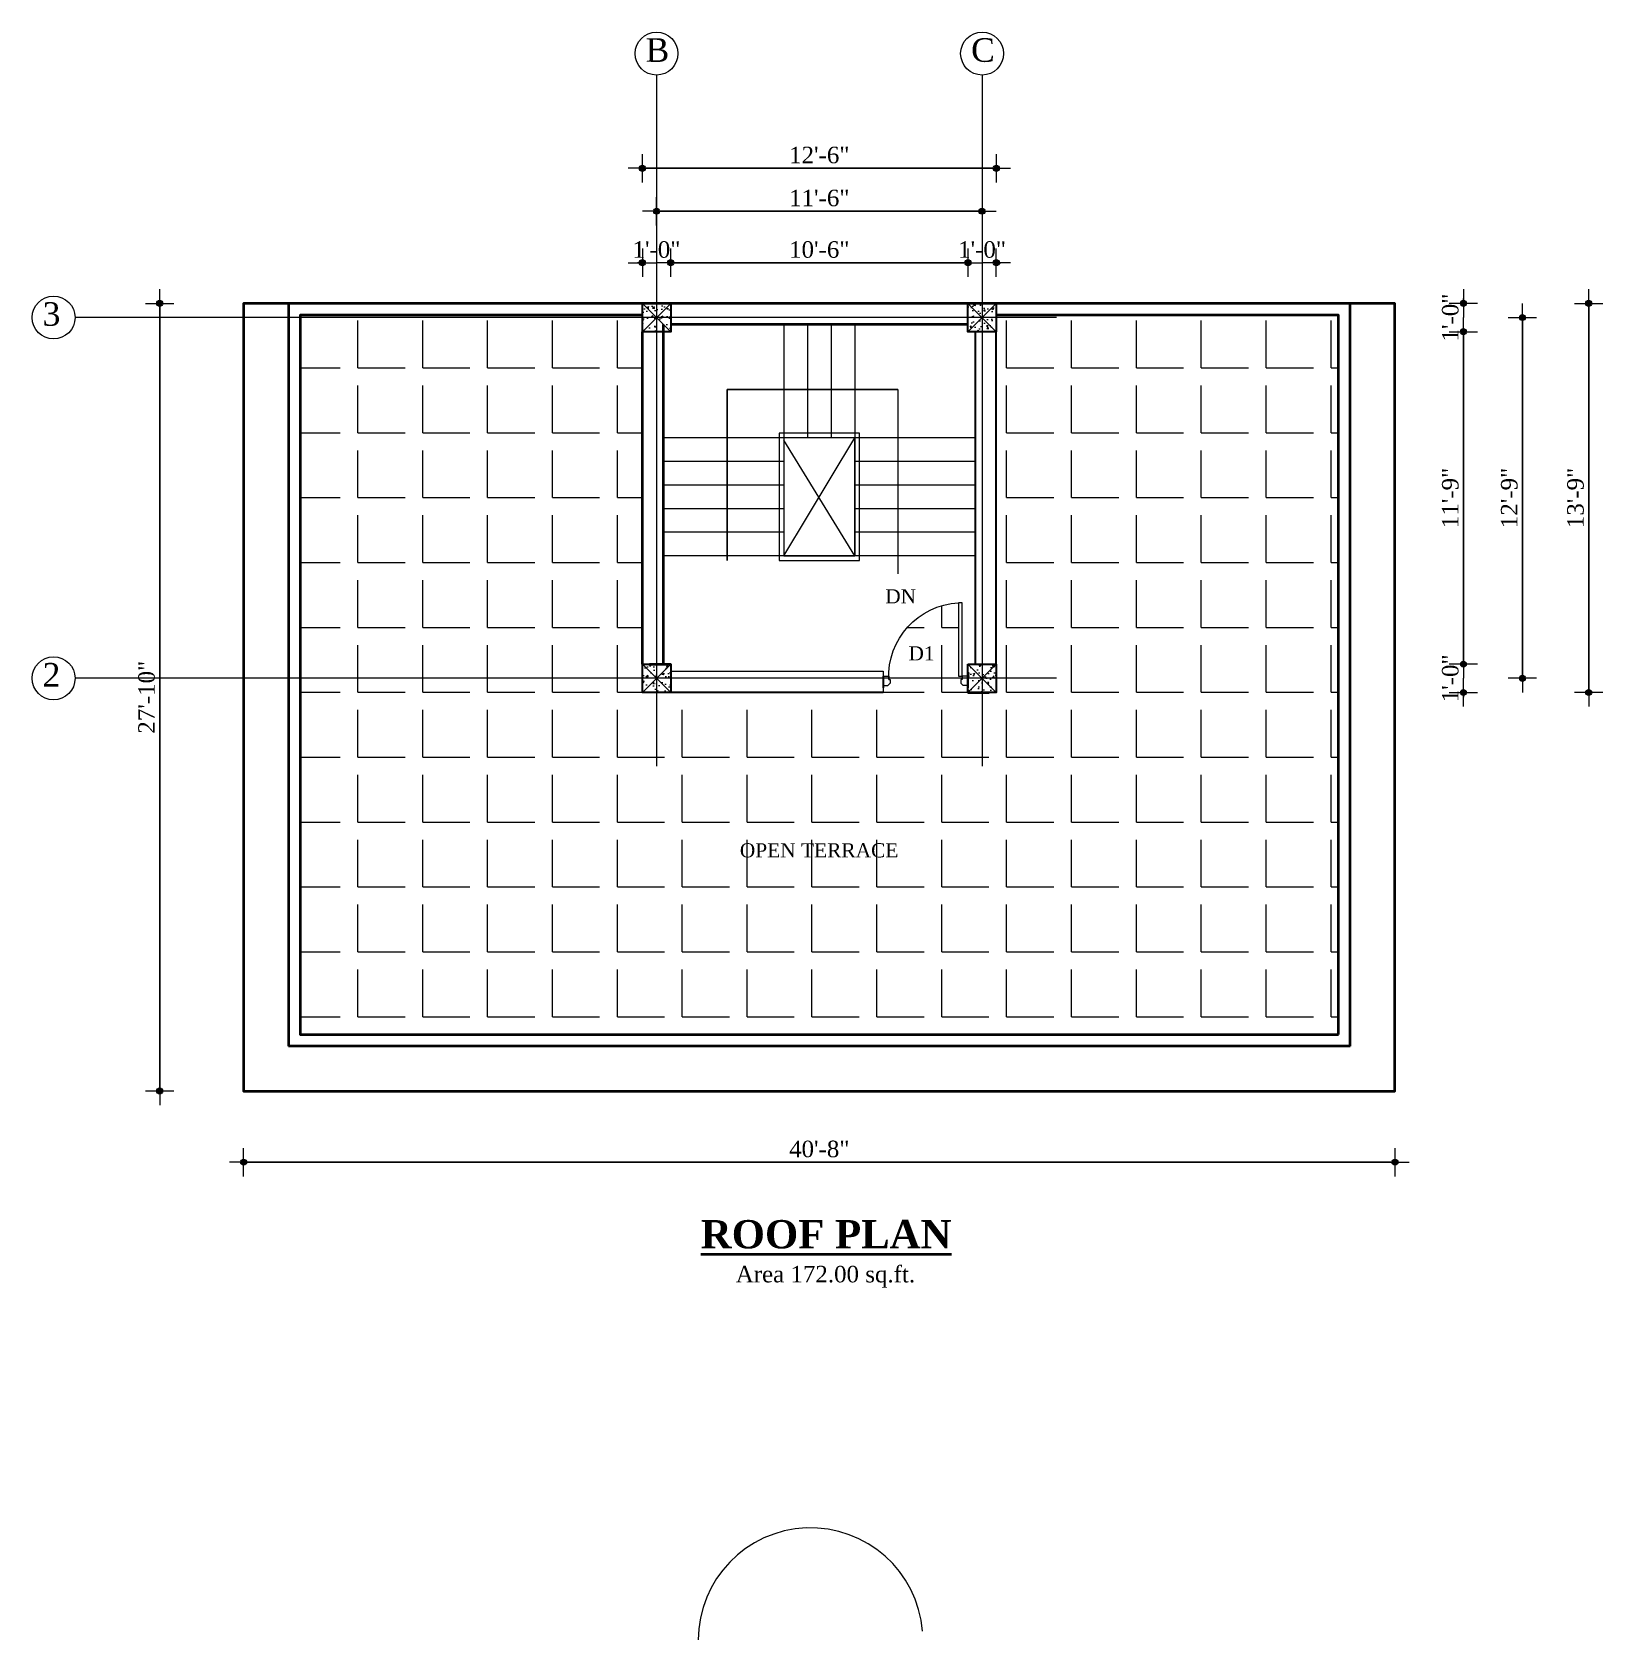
# Model space of a CAD drawing. Header units: inches. Extents: x 897 to 49934, y -34925 to -18564.
# Drawn here: x 2497 to 3162, y -22501 to -21820 of the extents above; entities that cross this region are included whole.
import ezdxf

# ---------------------------------------------------------------- set-up
doc = ezdxf.new("R2010")
doc.units = ezdxf.units.IN
doc.header["$LTSCALE"] = 35
doc.header["$MEASUREMENT"] = 0
doc.header["$PDMODE"] = 34
for name, color, linetype, lineweight in [('HACTH', 8, 'Continuous', 13), ('SES- Door&Window', 21, 'Continuous', 15), ('SES-DIMENSION', 142, 'Continuous', 13), ('SES-HACTH', 8, 'Continuous', 13), ('SES-Leader', 2, 'Continuous', 15), ('SES-REBARS', 1, 'Continuous', 40), ('SES-Set Back Line', 2, 'Continuous', 15), ('SES-Staircase', 134, 'Continuous', 13), ('SES-TEXT', 3, 'Continuous', 20), ('SES-TitleText', 7, 'Continuous', 40), ('SES-Wall Plan', 6, 'Continuous', 30), ('STAIR', 114, 'Continuous', 18)]:
    doc.layers.add(name, color=color, linetype=linetype, lineweight=lineweight)
doc.styles.add('7 INCH', font='times.ttf', dxfattribs={"height": 7})
doc.styles.add('SES-ARAIL', font='times.ttf', dxfattribs={"height": 6})
doc.styles.add('SES-Title Text', font='times.ttf', dxfattribs={"height": 10})
doc.dimstyles.new('7 INCH', dxfattribs={"dimscale": 0, "dimtxt": 7, "dimasz": 1, "dimexe": 2, "dimexo": 9, "dimgap": 2, "dimtad": 1, "dimdec": 0, "dimzin": 3, "dimdsep": 46, "dimlunit": 4, "dimtxsty": '7 INCH', "dimblk": 'DIM', "dimcen": 3, "dimdle": 3, "dimse1": 1, "dimse2": 1, "dimclrd": 256, "dimclre": 256, "dimclrt": 7, "dimadec": 1, "dimazin": 2, "dimtfac": 1, "dimtdec": 0, "dimtix": 1, "dimtofl": 0, "dimtmove": 2, "dimatfit": 3, "dimldrblk": 'ARW', "dimfxl": 2, "dimfrac": 2, "dimtolj": 2, "dimtzin": 0, "dimarcsym": 0})

# ---------------------------------------------------------------- blocks, each defined once
blk = doc.blocks.new('c11')
at = {"layer": 'SES-HACTH', "linetype": 'ByBlock'}
h = blk.add_hatch(dxfattribs=at)
h.set_pattern_fill('AR-CONC', color=256)
h.set_pattern_definition([(50, (-20422.33, 19414.4167), (7.1726018, -0.6275213), [0.75, -8.25]), (355, (-20422.33, 19414.417), (-1.3875133, 7.5219213), [0.6, -6.6]), (100.451444, (-20421.732, 19414.3644), (5.7850885, 6.8943999), [0.637402, -7.0114211]), (46.1842, (-20422.33, 19416.417), (10.6724133, -1.6551928), [1.125, -12.375]), (96.635635, (-20421.441, 19416.279), (9.3466195, 9.741186), [0.9561034, -10.5171376]), (351.184164, (-20422.33, 19416.417), (9.3466195, 9.741186), [0.9, -9.9]), (21, (-20421.33, 19415.9167), (5.9690705, -4.0261889), [0.75, -8.25]), (326, (-20421.33, 19415.917), (2.4331533, 7.2515005), [0.6, -6.6]), (71.451445, (-20420.8325, 19415.581), (8.4022238, 3.2253115), [0.6374019, -7.0114211]), (37.5, (-20422.33, 19414.4167), (0.12159855, 3.32893854), [0, -6.52, 0, -6.7, 0, -6.625]), (7.5, (-20422.33, 19414.4167), (2.63069537, 3.9441171), [0, -3.82, 0, -6.37, 0, -2.525]), (327.5, (-20424.56, 19414.4167), (5.33822436, -0.22554872), [0, -2.5, 0, -7.8, 0, -10.35]), (317.5, (-20425.56, 19414.4167), (5.8318617, 1.0010498), [0, -3.25, 0, -5.18, 0, -7.35])])
h.paths.add_polyline_path([(-6, 6), (-6, -6), (6, -6), (6, 6)])
for p, q in [((-6, 6), (6, -6)), ((6, 6), (-6, -6))]:
    blk.add_line(p, q, dxfattribs=at)
at = {"layer": 'SES-Wall Plan', "linetype": 'ByBlock'}
blk.add_lwpolyline([(-6, 6), (6, 6), (6, -6), (-6, -6)], close=True, dxfattribs=at)
blk = doc.blocks.new('DIM')
at = {"layer": 'SES-DIMENSION'}
h = blk.add_hatch(color=256, dxfattribs=at)
h.paths.add_polyline_path([(0, 1.28), (0, 0), (1.28, 0, 0.414214)])
h.paths.add_polyline_path([(1.28, 0), (0, 0), (0, -1.28, 0.414214)])
h.paths.add_polyline_path([(0, 0), (-1.28, 0, 0.414214), (0, -1.28)])
h.paths.add_polyline_path([(0, 1.28, 0.414214), (-1.28, 0), (0, 0)])
for p, q in [((0, 6), (0, -6)), ((-6, 0), (6, 0))]:
    blk.add_line(p, q, dxfattribs=at)
blk.add_circle((0, 0), 1.28, dxfattribs=at)
blk = doc.blocks.new('3ls')
at = {"layer": 'SES- Door&Window'}
for p, q in [((-36, -2.5), (-34, -2.5)), ((-36, -6.5), (-33.5, -6.5)), ((-34, -2.5), (-33, -3.5)), ((-33.5, -6.5), (-33.5, -5)), ((-33.5, -5), (-33, -5)), ((-33, -5), (-33, -3.5)), ((-2, -2.5), (-3, -3.5)), ((-3, -5), (-3, -3.5)), ((-2.5, -5), (-3, -5)), ((-2.5, -6.5), (-2.5, -5)), ((0, -6.5), (-2.5, -6.5)), ((0, -2.5), (-2, -2.5))]:
    blk.add_line(p, q, dxfattribs=at)
blk.add_lwpolyline([(-2.5, -6.5), (-2.5, -37.5), (-4, -37.5), (-4, -6.5)], close=True, dxfattribs=at)
blk.add_arc((-2.5, -6.5), 31.04, 177.22978, 267.22978, dxfattribs=at)
at = {"layer": 'SES-Wall Plan', "color": 6, "ltscale": 2}
for p, q in [((-36, -6.5), (-36, -1.5)), ((0, -6.5), (0, -1.5))]:
    blk.add_line(p, q, dxfattribs=at)
blk = doc.blocks.new('*D1382')
at = {"layer": 'Defpoints', "color": 0, "transparency": 16777216}
for p in [(2767.34, -21917.23), (2755.34, -21934.44), (2767.34, -21934.44)]:
    blk.add_point(p, dxfattribs=at)
at = {"layer": 'SES-DIMENSION', "lineweight": -2, "transparency": 16777216}
for p, q in [((2754.34, -21917.23), (2753.34, -21917.23)), ((2768.34, -21917.23), (2769.34, -21917.23))]:
    blk.add_line(p, q, dxfattribs=at)
blk.add_blockref('DIM', (2755.34, -21917.23), dxfattribs=at)
at = {"layer": 'SES-DIMENSION', "lineweight": -2, "transparency": 16777216, "rotation": 180}
blk.add_blockref('DIM', (2767.34, -21917.23), dxfattribs=at)
at = {"layer": 'SES-DIMENSION', "color": 7, "transparency": 16777216, "insert": (2761.34, -21911.66), "char_height": 7, "attachment_point": 5, "style": '7 INCH'}
blk.add_mtext('\\A2;1\'-0"', dxfattribs=at)
blk = doc.blocks.new('ARW')
at = {"layer": 'SES-DIMENSION'}
blk.add_lwpolyline([(10, 0, 0, 6, 0), (0, 0, 0, 0, 0), (10, 0, 0, 0, 0)], format="xyseb", dxfattribs=at)
blk = doc.blocks.new('*D1371')
at = {"layer": 'Defpoints', "color": 0, "transparency": 16777216}
for p in [(2893.34, -21917.23), (2767.34, -21934.44), (2893.34, -21934.44)]:
    blk.add_point(p, dxfattribs=at)
at = {"layer": 'SES-DIMENSION', "lineweight": -2, "transparency": 16777216}
blk.add_line((2768.34, -21917.23), (2892.34, -21917.23), dxfattribs=at)
at = {"layer": 'SES-DIMENSION', "lineweight": -2, "transparency": 16777216, "rotation": 180}
blk.add_blockref('DIM', (2767.34, -21917.23), dxfattribs=at)
at = {"layer": 'SES-DIMENSION', "lineweight": -2, "transparency": 16777216}
blk.add_blockref('DIM', (2893.34, -21917.23), dxfattribs=at)
at = {"layer": 'SES-DIMENSION', "color": 7, "transparency": 16777216, "insert": (2830.34, -21911.66), "char_height": 7, "attachment_point": 5, "style": '7 INCH'}
blk.add_mtext('\\A2;10\'-6"', dxfattribs=at)
blk = doc.blocks.new('*D1372')
at = {"layer": 'Defpoints', "color": 0, "transparency": 16777216}
for p in [(2905.34, -21917.23), (2893.34, -21934.44), (2905.34, -21934.44)]:
    blk.add_point(p, dxfattribs=at)
at = {"layer": 'SES-DIMENSION', "lineweight": -2, "transparency": 16777216}
for p, q in [((2892.34, -21917.23), (2891.34, -21917.23)), ((2906.34, -21917.23), (2907.34, -21917.23))]:
    blk.add_line(p, q, dxfattribs=at)
blk.add_blockref('DIM', (2893.34, -21917.23), dxfattribs=at)
at = {"layer": 'SES-DIMENSION', "lineweight": -2, "transparency": 16777216, "rotation": 180}
blk.add_blockref('DIM', (2905.34, -21917.23), dxfattribs=at)
at = {"layer": 'SES-DIMENSION', "color": 7, "transparency": 16777216, "insert": (2899.34, -21911.66), "char_height": 7, "attachment_point": 5, "style": '7 INCH'}
blk.add_mtext('\\A2;1\'-0"', dxfattribs=at)
blk = doc.blocks.new('*D1373')
at = {"layer": 'Defpoints', "color": 0, "transparency": 16777216}
for p in [(2899.34, -21895.38), (2761.34, -21934.44), (2899.34, -21934.44)]:
    blk.add_point(p, dxfattribs=at)
at = {"layer": 'SES-DIMENSION', "lineweight": -2, "transparency": 16777216}
blk.add_line((2762.34, -21895.38), (2898.34, -21895.38), dxfattribs=at)
at = {"layer": 'SES-DIMENSION', "lineweight": -2, "transparency": 16777216, "rotation": 180}
blk.add_blockref('DIM', (2761.34, -21895.38), dxfattribs=at)
at = {"layer": 'SES-DIMENSION', "lineweight": -2, "transparency": 16777216}
blk.add_blockref('DIM', (2899.34, -21895.38), dxfattribs=at)
at = {"layer": 'SES-DIMENSION', "color": 7, "transparency": 16777216, "insert": (2830.34, -21889.82), "char_height": 7, "attachment_point": 5, "style": '7 INCH'}
blk.add_mtext('\\A2;11\'-6"', dxfattribs=at)
blk = doc.blocks.new('*D1374')
at = {"layer": 'Defpoints', "color": 0, "transparency": 16777216}
for p in [(2905.34, -21877.17), (2755.34, -21934.44), (2905.34, -21934.44)]:
    blk.add_point(p, dxfattribs=at)
at = {"layer": 'SES-DIMENSION', "lineweight": -2, "transparency": 16777216}
blk.add_line((2756.34, -21877.17), (2904.34, -21877.17), dxfattribs=at)
at = {"layer": 'SES-DIMENSION', "lineweight": -2, "transparency": 16777216, "rotation": 180}
blk.add_blockref('DIM', (2755.34, -21877.17), dxfattribs=at)
at = {"layer": 'SES-DIMENSION', "lineweight": -2, "transparency": 16777216}
blk.add_blockref('DIM', (2905.34, -21877.17), dxfattribs=at)
at = {"layer": 'SES-DIMENSION', "color": 7, "transparency": 16777216, "insert": (2830.34, -21871.61), "char_height": 7, "attachment_point": 5, "style": '7 INCH'}
blk.add_mtext('\\A2;12\'-6"', dxfattribs=at)
blk = doc.blocks.new('*D1375')
at = {"layer": 'Defpoints', "color": 0, "transparency": 16777216}
for p in [(2905.34, -21934.44), (2905.34, -21946.44), (3103.38, -21946.44)]:
    blk.add_point(p, dxfattribs=at)
at = {"layer": 'SES-DIMENSION', "lineweight": -2, "transparency": 16777216}
for p, q in [((3103.38, -21933.44), (3103.38, -21932.44)), ((3103.38, -21947.44), (3103.38, -21948.44))]:
    blk.add_line(p, q, dxfattribs=at)
for p, rotation in [((3103.38, -21934.44), 270), ((3103.38, -21946.44), 90)]:
    blk.add_blockref('DIM', p, dxfattribs=dict(at, rotation=rotation))
at = {"layer": 'SES-DIMENSION', "color": 7, "transparency": 16777216, "insert": (3097.82, -21940.44), "char_height": 7, "attachment_point": 5, "rotation": 90, "style": '7 INCH'}
blk.add_mtext('\\A2;1\'-0"', dxfattribs=at)
blk = doc.blocks.new('*D1376')
at = {"layer": 'Defpoints', "color": 0, "transparency": 16777216}
for p in [(2905.34, -21946.44), (2902.34, -22087.33), (3103.38, -22087.33)]:
    blk.add_point(p, dxfattribs=at)
at = {"layer": 'SES-DIMENSION', "lineweight": -2, "transparency": 16777216}
blk.add_line((3103.38, -21947.44), (3103.38, -22086.33), dxfattribs=at)
for p, rotation in [((3103.38, -21946.44), 90), ((3103.38, -22087.33), 270)]:
    blk.add_blockref('DIM', p, dxfattribs=dict(at, rotation=rotation))
at = {"layer": 'SES-DIMENSION', "color": 7, "transparency": 16777216, "insert": (3097.81, -22016.89), "char_height": 7, "attachment_point": 5, "rotation": 90, "style": '7 INCH'}
blk.add_mtext('\\A2;11\'-9"', dxfattribs=at)
blk = doc.blocks.new('*D1377')
at = {"layer": 'Defpoints', "color": 0, "transparency": 16777216}
for p in [(2902.34, -22087.33), (2902.34, -22099.33), (3103.38, -22099.33)]:
    blk.add_point(p, dxfattribs=at)
at = {"layer": 'SES-DIMENSION', "lineweight": -2, "transparency": 16777216}
for p, q in [((3103.38, -22086.33), (3103.38, -22085.33)), ((3103.38, -22100.33), (3103.38, -22101.33))]:
    blk.add_line(p, q, dxfattribs=at)
for p, rotation in [((3103.38, -22087.33), 270), ((3103.38, -22099.33), 90)]:
    blk.add_blockref('DIM', p, dxfattribs=dict(at, rotation=rotation))
at = {"layer": 'SES-DIMENSION', "color": 7, "transparency": 16777216, "insert": (3097.82, -22093.33), "char_height": 7, "attachment_point": 5, "rotation": 90, "style": '7 INCH'}
blk.add_mtext('\\A2;1\'-0"', dxfattribs=at)
blk = doc.blocks.new('*D1378')
at = {"layer": 'Defpoints', "color": 0, "transparency": 16777216}
for p in [(2905.34, -21940.44), (2905.34, -22093.33), (3128.38, -22093.33)]:
    blk.add_point(p, dxfattribs=at)
at = {"layer": 'SES-DIMENSION', "lineweight": -2, "transparency": 16777216}
blk.add_line((3128.38, -21941.44), (3128.38, -22092.33), dxfattribs=at)
for p, rotation in [((3128.38, -21940.44), 90), ((3128.38, -22093.33), 270)]:
    blk.add_blockref('DIM', p, dxfattribs=dict(at, rotation=rotation))
at = {"layer": 'SES-DIMENSION', "color": 7, "transparency": 16777216, "insert": (3122.81, -22016.89), "char_height": 7, "attachment_point": 5, "rotation": 90, "style": '7 INCH'}
blk.add_mtext('\\A2;12\'-9"', dxfattribs=at)
blk = doc.blocks.new('*D1379')
at = {"layer": 'Defpoints', "color": 0, "transparency": 16777216}
for p in [(2905.34, -21934.44), (2905.34, -22099.33), (3156.45, -22099.33)]:
    blk.add_point(p, dxfattribs=at)
at = {"layer": 'SES-DIMENSION', "lineweight": -2, "transparency": 16777216}
blk.add_line((3156.45, -21935.44), (3156.45, -22098.33), dxfattribs=at)
for p, rotation in [((3156.45, -21934.44), 90), ((3156.45, -22099.33), 270)]:
    blk.add_blockref('DIM', p, dxfattribs=dict(at, rotation=rotation))
at = {"layer": 'SES-DIMENSION', "color": 7, "transparency": 16777216, "insert": (3150.88, -22016.89), "char_height": 7, "attachment_point": 5, "rotation": 90, "style": '7 INCH'}
blk.add_mtext('\\A2;13\'-9"', dxfattribs=at)
blk = doc.blocks.new('*D1380')
at = {"layer": 'Defpoints', "color": 0, "transparency": 16777216}
for p in [(2586.34, -21934.44), (2550.79, -22268.22), (2586.34, -22268.22)]:
    blk.add_point(p, dxfattribs=at)
at = {"layer": 'SES-DIMENSION', "lineweight": -2, "transparency": 16777216}
blk.add_line((2550.79, -21935.44), (2550.79, -22267.22), dxfattribs=at)
for p, rotation in [((2550.79, -21934.44), 90), ((2550.79, -22268.22), 270)]:
    blk.add_blockref('DIM', p, dxfattribs=dict(at, rotation=rotation))
at = {"layer": 'SES-DIMENSION', "color": 7, "transparency": 16777216, "insert": (2545.22, -22101.33), "char_height": 7, "attachment_point": 5, "rotation": 90, "style": '7 INCH'}
blk.add_mtext('\\A2;27\'-10"', dxfattribs=at)
blk = doc.blocks.new('*D1381')
at = {"layer": 'Defpoints', "color": 0, "transparency": 16777216}
for p in [(2586.34, -22268.22), (3074.34, -22268.22), (3074.34, -22298.38)]:
    blk.add_point(p, dxfattribs=at)
at = {"layer": 'SES-DIMENSION', "lineweight": -2, "transparency": 16777216}
blk.add_line((2587.34, -22298.38), (3073.34, -22298.38), dxfattribs=at)
at = {"layer": 'SES-DIMENSION', "lineweight": -2, "transparency": 16777216, "rotation": 180}
blk.add_blockref('DIM', (2586.34, -22298.38), dxfattribs=at)
at = {"layer": 'SES-DIMENSION', "lineweight": -2, "transparency": 16777216}
blk.add_blockref('DIM', (3074.34, -22298.38), dxfattribs=at)
at = {"layer": 'SES-DIMENSION', "color": 7, "transparency": 16777216, "insert": (2830.34, -22292.82), "char_height": 7, "attachment_point": 5, "style": '7 INCH'}
blk.add_mtext('\\A2;40\'-8"', dxfattribs=at)

msp = doc.modelspace()

# ---------------------------------------------------------------- hatches: boundary and pattern name
at = {"layer": 'HACTH', "transparency": 33554483}
h = msp.add_hatch(dxfattribs=at)
h.set_pattern_fill('ANGLE', color=256, scale=100)
h.set_pattern_definition([(0, (-14855.277, 753.253), (0, 27.5), [20, -7.5]), (90, (-14855.277, 753.253), (-27.5, 2e-15), [20, -7.5])])
h.paths.add_polyline_path([(3050.34, -21939.44), (2905.34, -21939.44), (2905.34, -21946.44), (2905.34, -22087.33), (2905.34, -22099.33), (2893.34, -22099.33), (2893.34, -22096.38), (2891.34, -22096.38), (2890.34, -22095.38), (2890.34, -22093.88), (2890.84, -22092.38), (2889.34, -22092.38), (2889.34, -22061.38, 0.400122), (2859.81, -22092.38), (2859.84, -22092.38), (2859.84, -22093.88), (2860.34, -22093.88), (2860.34, -22095.38), (2859.34, -22096.38), (2857.34, -22096.38), (2857.34, -22097.38), (2857.34, -22099.33), (2767.34, -22099.33), (2758.34, -22099.33), (2755.34, -22099.33), (2755.34, -22087.33), (2755.34, -21946.44), (2755.34, -21939.44), (2610.34, -21939.44), (2610.34, -22244.22), (2767.34, -22244.22), (3050.34, -22244.22)])
h.paths.add_polyline_path([(2795.11, -22170.87), (2863.89, -22170.87), (2863.89, -22161.67), (2795.11, -22161.67)], flags=24)
h.paths.add_polyline_path([(2867.95, -22089.19), (2881.77, -22089.19), (2881.77, -22076.37), (2867.95, -22076.37)], flags=24)

# ---------------------------------------------------------------- linework, layer by layer
at = {"layer": 'SES-DIMENSION'}
for p, q in [((2893.34, -22087.33), (2893.34, -22099.33)), ((2857.34, -22090.33), (2857.34, -22099.33))]:
    msp.add_line(p, q, dxfattribs=at)
at = {"layer": 'SES-DIMENSION', "linetype": 'ByBlock'}
msp.add_lwpolyline([(2863.69, -21970.95), (2863.69, -22049.1)], dxfattribs=at)
at = {"layer": 'SES-DIMENSION'}
for points in [[(2767.34, -22090.33), (2857.34, -22090.33)], [(2767.34, -22099.33), (2857.34, -22099.33)]]:
    msp.add_lwpolyline(points, dxfattribs=at)
for centre in [(2761.34, -21828.6), (2899.34, -21828.6), (2505.79, -21940.44), (2505.79, -22093.33)]:
    msp.add_circle(centre, 9.09, dxfattribs=at)
at = {"layer": 'SES-REBARS', "color": 6, "linetype": 'ByBlock'}
for p, q in [((2764.34, -22087.33), (2764.34, -21943.44)), ((2755.34, -22087.33), (2755.34, -21946.44)), ((2758.34, -22087.33), (2767.34, -22087.33)), ((2893.34, -22099.33), (2902.34, -22099.33)), ((3055.34, -22249.22), (2605.34, -22249.22))]:
    msp.add_line(p, q, dxfattribs=at)
for points in [[(2767.34, -22268.22), (3074.34, -22268.22), (3074.34, -21934.44), (2586.34, -21934.44), (2586.34, -22268.22), (2767.34, -22268.22)], [(3055.34, -22249.22), (3055.34, -21934.44), (2605.34, -21934.44), (2605.34, -22249.22)], [(2755.34, -21939.44), (2610.34, -21939.44), (2610.34, -22244.22), (3050.34, -22244.22)], [(2893.34, -21943.44), (2767.34, -21943.44)], [(3050.34, -22244.22), (3050.34, -21939.44), (2905.34, -21939.44)]]:
    msp.add_lwpolyline(points, dxfattribs=at)
at = {"layer": 'SES-Set Back Line'}
for p, q in [((2761.34, -21837.69), (2761.34, -22130.58)), ((2899.34, -21837.69), (2899.34, -22130.58)), ((2930.86, -21940.44), (2514.88, -21940.44)), ((2930.86, -22093.33), (2514.88, -22093.33))]:
    msp.add_line(p, q, dxfattribs=at)
at = {"layer": 'SES-Staircase', "linetype": 'ByBlock'}
for p, q in [((2815.34, -21943.44), (2815.34, -22041.44)), ((2825.34, -21943.44), (2825.34, -21991.44)), ((2835.34, -21943.44), (2835.34, -21991.44)), ((2845.34, -21943.44), (2845.34, -22041.44)), ((2896.34, -21991.44), (2764.34, -21991.44)), ((2815.34, -22041.44), (2845.34, -21991.44)), ((2845.34, -22041.44), (2815.34, -21992.44)), ((2815.34, -22001.44), (2764.34, -22001.44)), ((2896.34, -22001.44), (2845.34, -22001.44)), ((2815.34, -22011.44), (2764.34, -22011.44)), ((2896.34, -22011.44), (2845.34, -22011.44)), ((2815.34, -22021.44), (2764.34, -22021.44)), ((2896.34, -22021.44), (2845.34, -22021.44)), ((2815.34, -22031.44), (2764.34, -22031.44)), ((2896.34, -22031.44), (2845.34, -22031.44)), ((2896.34, -22041.44), (2764.34, -22041.44))]:
    msp.add_line(p, q, dxfattribs=at)
for points in [[(2813.34, -22043.44), (2847.34, -22043.44), (2847.34, -21989.44), (2813.34, -21989.44)], [(2815.34, -22041.44), (2845.34, -22041.44), (2845.34, -21991.44), (2815.34, -21991.44)]]:
    msp.add_lwpolyline(points, close=True, dxfattribs=at)
at = {"layer": 'SES-Wall Plan', "linetype": 'ByBlock'}
for p, q in [((2896.34, -21946.44), (2896.34, -22087.33)), ((2905.34, -22087.33), (2905.34, -21946.44)), ((2893.34, -22087.33), (2902.34, -22087.33)), ((2857.34, -22099.33), (2758.34, -22099.33))]:
    msp.add_line(p, q, dxfattribs=at)
at = {"layer": 'STAIR'}
msp.add_arc((2826.63, -22501.01), 47.65, 4.66454, 179.73772, dxfattribs=at)

# ---------------------------------------------------------------- block references
at = {"layer": 'SES-HACTH', "ltscale": 2, "xscale": -1, "rotation": 180}
msp.add_blockref('3ls', (2893.34, -22098.88), dxfattribs=at)
at = {"layer": 'SES-REBARS', "linetype": 'ByBlock'}
for p in [(2761.34, -21940.44), (2899.34, -21940.44), (2761.34, -22093.33), (2899.34, -22093.33)]:
    msp.add_blockref('c11', p, dxfattribs=at)

# ---------------------------------------------------------------- texts
at = {"layer": 'SES-TEXT', "ltscale": 2, "style": 'SES-ARAIL'}
for s, height, p in [('B', 10, (2756.67, -21832.08)), ('C', 10, (2894.67, -21832.08)), ('3', 10, (2501.12, -21943.93)), ('DN', 6, (2858.28, -22061.58)), ('2', 10, (2501.12, -22096.82)), ('OPEN TERRACE', 6, (2796.65, -22169.21))]:
    msp.add_text(s, height=height, dxfattribs=at).set_placement(p)
at = {"layer": 'SES-TEXT', "insert": (2879.19, -22085.77), "char_height": 6, "width": 44.2055, "attachment_point": 9, "style": 'SES-ARAIL'}
msp.add_mtext('D1', dxfattribs=at)
at = {"layer": 'SES-TitleText', "style": 'SES-ARAIL'}
msp.add_text('Area 172.00 sq.ft.', height=7, dxfattribs=at).set_placement((2794.92, -22349.31))
at = {"layer": 'SES-TitleText', "insert": (2780.12, -22322.9), "char_height": 12, "width": 233, "attachment_point": 1, "style": 'SES-Title Text'}
msp.add_mtext('{\\fTimes New Roman|b1|i0|c0|p18;\\LROOF PLAN}', dxfattribs=at)

# ---------------------------------------------------------------- dimensions: what is measured, and where the dimension line sits
at = {"layer": 'SES-DIMENSION'}
for base, p1, p2, picture, middle in [((2905.34, -21877.17), (2755.34, -21934.44), (2905.34, -21934.44), '*D1374', (2830.34, -21871.61)), ((2899.34, -21895.38), (2761.34, -21934.44), (2899.34, -21934.44), '*D1373', (2830.34, -21889.82)), ((2767.34, -21917.23), (2755.34, -21934.44), (2767.34, -21934.44), '*D1382', (2761.34, -21911.66)), ((2893.34, -21917.23), (2767.34, -21934.44), (2893.34, -21934.44), '*D1371', (2830.34, -21911.66)), ((2905.34, -21917.23), (2893.34, -21934.44), (2905.34, -21934.44), '*D1372', (2899.34, -21911.66)), ((3074.34, -22298.38), (2586.34, -22268.22), (3074.34, -22268.22), '*D1381', (2830.34, -22292.82))]:
    dim = msp.add_linear_dim(base=base, p1=p1, p2=p2, dimstyle='7 INCH', override={"dimscale": 1}, dxfattribs=at)
    dim.commit()
    dim.dimension.update_dxf_attribs({"geometry": picture, "text_midpoint": middle})
for base, p1, p2, picture, middle in [((2550.79, -22268.22), (2586.34, -21934.44), (2586.34, -22268.22), '*D1380', (2545.22, -22101.33)), ((3103.38, -21946.44), (2905.34, -21934.44), (2905.34, -21946.44), '*D1375', (3097.82, -21940.44)), ((3156.45, -22099.33), (2905.34, -21934.44), (2905.34, -22099.33), '*D1379', (3150.88, -22016.89)), ((3128.38, -22093.33), (2905.34, -21940.44), (2905.34, -22093.33), '*D1378', (3122.81, -22016.89)), ((3103.38, -22087.33), (2905.34, -21946.44), (2902.34, -22087.33), '*D1376', (3097.81, -22016.89)), ((3103.38, -22099.33), (2902.34, -22087.33), (2902.34, -22099.33), '*D1377', (3097.82, -22093.33))]:
    dim = msp.add_linear_dim(base=base, p1=p1, p2=p2, angle=90, dimstyle='7 INCH', override={"dimscale": 1}, dxfattribs=at)
    dim.commit()
    dim.dimension.update_dxf_attribs({"geometry": picture, "text_midpoint": middle})

# ---------------------------------------------------------------- leaders
at = {"layer": 'SES-Leader', "linetype": 'ByBlock'}
msp.add_leader([(2791.34, -22043.44), (2791.34, -21970.95), (2863.69, -21970.95)], dimstyle='7 INCH', override={"dimscale": 1, "dimasz": 6, "dimtad": 0}, dxfattribs=at)

doc.saveas('drawing.dxf')
